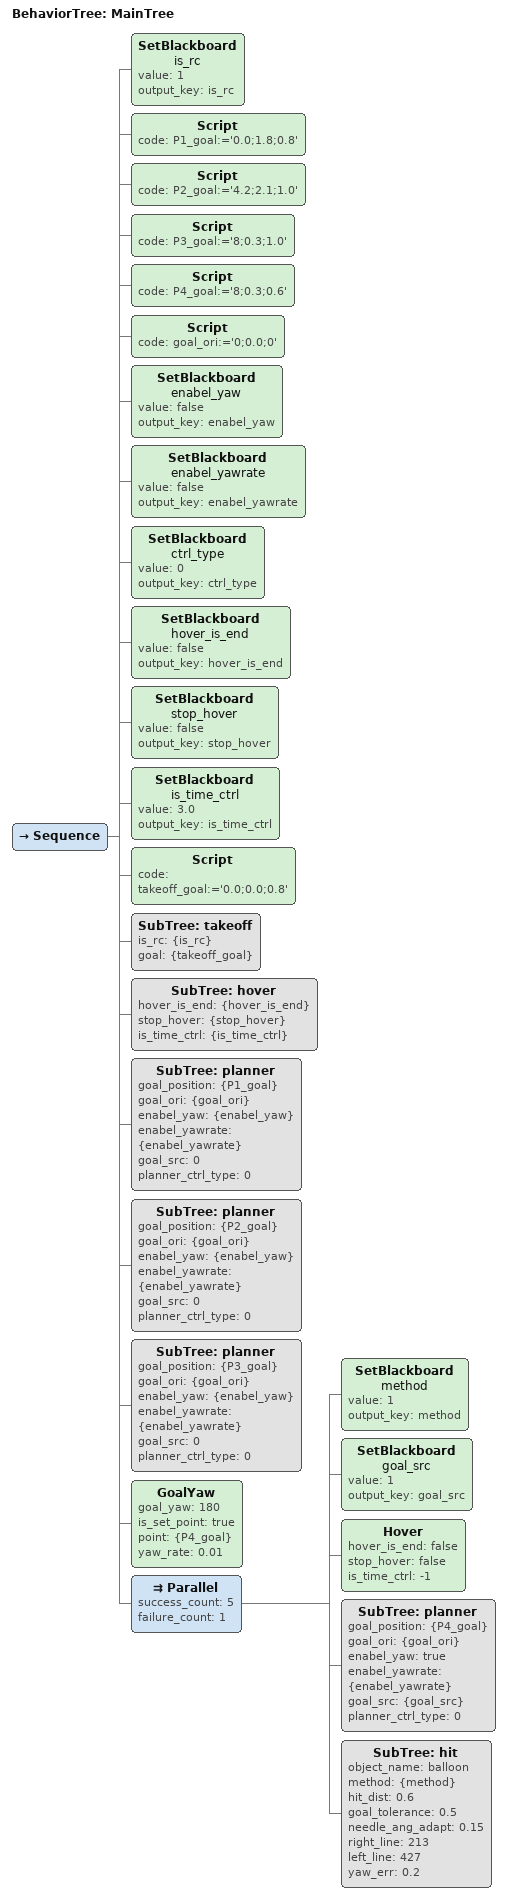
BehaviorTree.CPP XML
<?xml version="1.0" encoding="UTF-8"?>
    <root BTCPP_format="4" main_tree_to_execute="MainTree">
    <include path="takeoff.xml"/>
    <include path="planner_node.xml" />
    <include path="arrive_goal.xml" />
    <include path="land.xml" />
    <include path="hover.xml" />
    <include path="hit.xml" />
    <BehaviorTree ID="MainTree">
    <Sequence>
        <SetBlackboard name="is_rc" value="1" output_key="is_rc"/>
        <Script code=" P1_goal:='0.0;1.8;0.8' "/>  <!--P1点位置 -->
        <Script code=" P2_goal:='4.2;2.1;1.0' "/>  <!--P2点位置 -->
        <Script code=" P3_goal:='8;0.3;1.0' "/>  <!--P2点位置 -->
        <Script code=" P4_goal:='8;0.3;0.6' "/>  <!--P2点位置 -->
        <Script code=" goal_ori:='0;0.0;0' "/>  <!--P2目标点，飞机朝向 -->
        <SetBlackboard name="enabel_yaw" value="false" output_key="enabel_yaw" />
        <SetBlackboard name="enabel_yawrate" value="false" output_key="enabel_yawrate" />
        <SetBlackboard name="ctrl_type" value="0" output_key="ctrl_type" />
        <SetBlackboard name="hover_is_end" value="false" output_key="hover_is_end" />
        <SetBlackboard name="stop_hover" value="false" output_key="stop_hover" />
        <SetBlackboard name="is_time_ctrl" value="3.0" output_key="is_time_ctrl" />

        <Script code=" takeoff_goal:='0.0;0.0;0.8' "/>
        <SubTree ID="takeoff" is_rc="{is_rc}" goal="{takeoff_goal}"/>
        <SubTree ID="hover" hover_is_end="{hover_is_end}" stop_hover="{stop_hover}" is_time_ctrl="{is_time_ctrl}" />
        <SubTree ID="planner" goal_position="{P1_goal}" goal_ori="{goal_ori}" enabel_yaw="{enabel_yaw}" enabel_yawrate="{enabel_yawrate}" goal_src="0" planner_ctrl_type ="0" />
        <SubTree ID="planner" goal_position="{P2_goal}" goal_ori="{goal_ori}" enabel_yaw="{enabel_yaw}" enabel_yawrate="{enabel_yawrate}" goal_src="0" planner_ctrl_type ="0" />
        <SubTree ID="planner" goal_position="{P3_goal}" goal_ori="{goal_ori}" enabel_yaw="{enabel_yaw}" enabel_yawrate="{enabel_yawrate}"  goal_src="0" planner_ctrl_type ="0" />
        <GoalYaw goal_yaw="180" is_set_point="true" point="{P4_goal}" yaw_rate="0.01"/>

        <!-- hit balloon-->
        <Parallel success_count="5" failure_count="1">
        <SetBlackboard name="method" value="1" output_key="method" /> <!-- 1: direct; other:-->
        <SetBlackboard name="goal_src" value="1" output_key="goal_src" />
         <Hover  hover_is_end="false" stop_hover="false" is_time_ctrl="-1"/>
         <SubTree ID="planner" goal_position="{P4_goal}" goal_ori="{goal_ori}" enabel_yaw="true" enabel_yawrate="{enabel_yawrate}" goal_src="{goal_src}" planner_ctrl_type ="0" />
        <SubTree ID="hit" object_name="balloon" method="{method}" hit_dist="0.6" goal_tolerance="0.5" needle_ang_adapt="0.15" right_line="213" left_line="427"  yaw_err="0.2"/>
      </Parallel>

    </Sequence>
    </BehaviorTree>

</root>
